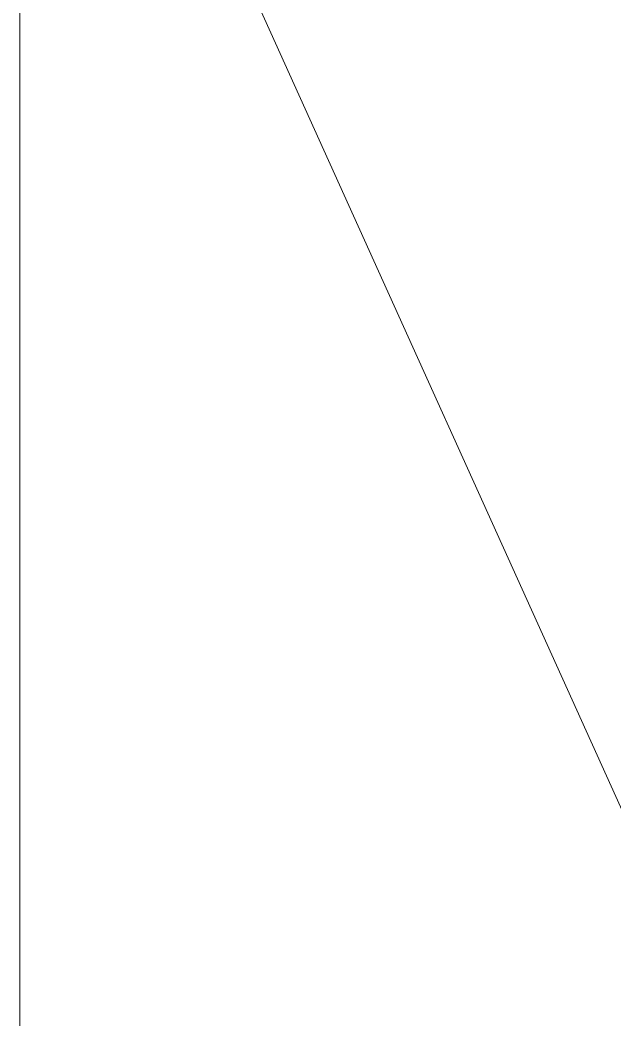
# Model space of a CAD drawing. Header units: millimetres. Extents: x -5300 to 98858, y -5196 to 93886.
# Drawn here: x -5300 to -2565, y 13700 to 18299 of the extents above; entities that cross this region are included whole.
import ezdxf

# ---------------------------------------------------------------- set-up
doc = ezdxf.new("R2010")
doc.units = ezdxf.units.MM
doc.layers.add('Генплан', color=7, linetype='Continuous', lineweight=9)

# ---------------------------------------------------------------- blocks, each defined once
blk = doc.blocks.new('Местность - Местность-379060-Подвал')
at = {"layer": 'Генплан', "color": 253, "true_color": 0xaaaaaa}
for p, q in [((-5300, 20800), (-2050, 13600)), ((-2050, 13600), (-5300, 20800)), ((-5300, 20800), (-5300, -300)), ((-5300, -300), (-5300, 20800)), ((-5300, -300), (-5300, 20800)), ((-5300, 20800), (-5300, -300))]:
    blk.add_line(p, q, dxfattribs=at)
blk = doc.blocks.new('Местность - Местность-379064-Подвал')
blk.add_blockref('Местность - Местность-379060-Подвал', (0, 0))

msp = doc.modelspace()

# ---------------------------------------------------------------- block references
at = {"layer": 'Генплан', "color": 253, "true_color": 0xaaaaaa}
msp.add_blockref('Местность - Местность-379064-Подвал', (0, 0), dxfattribs=at)

doc.saveas('drawing.dxf')
